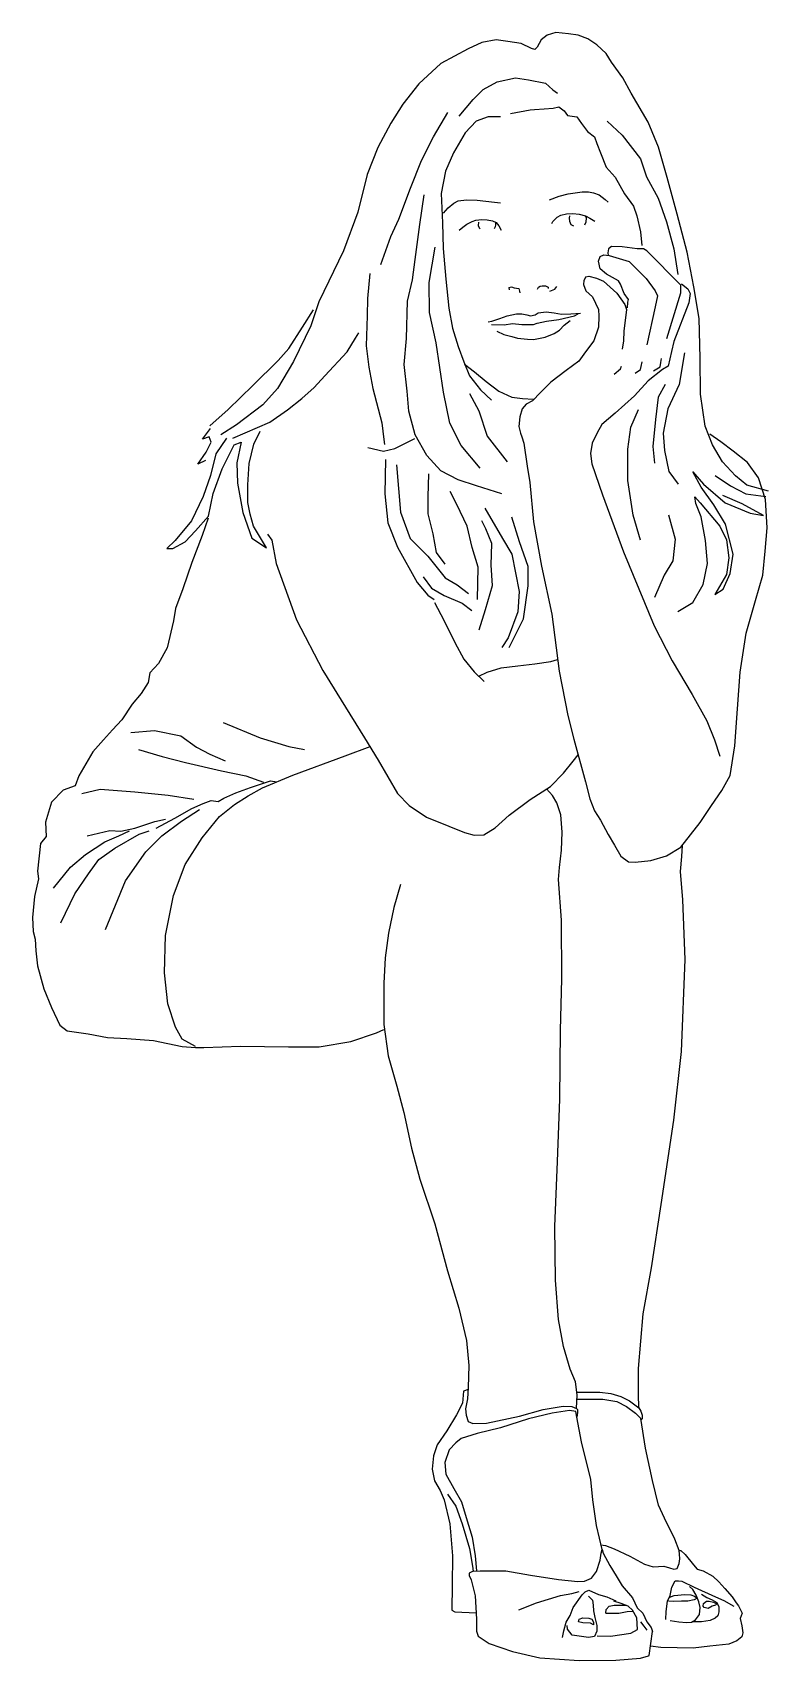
# Model space of a CAD drawing. Header units: millimetres. Extents: x -382 to 136, y 0 to 1145.
import ezdxf

# ---------------------------------------------------------------- set-up
doc = ezdxf.new("R2010")
doc.units = ezdxf.units.MM
doc.layers.add('ceco.net 131', color=7, linetype='Continuous')

msp = doc.modelspace()

# ---------------------------------------------------------------- linework, layer by layer
at = {"layer": 'ceco.net 131'}
for points in [[(135.8, 822.3), (120.6, 826.7), (112.6, 833.2), (103.5, 843), (96.5, 855), (91.3, 868.2), (88, 890.5), (87.7, 915.9), (87, 943.8), (83.4, 966), (78.6, 990.5), (71.6, 1017.2), (64.5, 1043.1), (58.4, 1064.3), (51.2, 1082), (39.3, 1102.2), (33.3, 1113), (25.5, 1124.1), (21.6, 1130.3), (15.2, 1136.3), (8.9, 1140.5), (2, 1143), (-4.7, 1144), (-13.6, 1144.9), (-19.8, 1143.1), (-23.9, 1139.9), (-26.8, 1134.7), (-28.5, 1132.9), (-30.9, 1133.8), (-38.1, 1137.3), (-47.4, 1138.7), (-55.7, 1139.7), (-65.7, 1137.9), (-75.3, 1133.4), (-94.6, 1123.1), (-110.1, 1108.9), (-121.2, 1094.6), (-129.7, 1081.2), (-138.8, 1064.2), (-146.3, 1045.2), (-152.9, 1018.7), (-163, 991.5), (-180.2, 955.6), (-186, 938.6), (-198.1, 913.6), (-209.3, 894.7), (-219.7, 883.1), (-238.3, 869), (-249.1, 862.1)], [(-81.6, 1086.1), (-71.8, 1097.9), (-64.8, 1104.8), (-55, 1110.3), (-42.1, 1113), (-32.8, 1111.6), (-21, 1109.4), (-15.9, 1104.6), (-12.6, 1102.3)], [(-136.7, 981.8), (-129.8, 1001.5), (-124, 1013.8), (-115.8, 1035.5), (-108.2, 1055), (-99.6, 1071.5), (-89.6, 1088.8)], [(-45.5, 1088.1), (-31.8, 1090.5), (-28.7, 1090.7), (-22, 1091.2), (-15.5, 1091.7), (-11.6, 1092.8), (-7.8, 1089.9), (-5.6, 1086.6), (1.1, 1085.6), (4.4, 1081), (8.6, 1075.4), (13.5, 1071.5), (15.1, 1067), (17.7, 1060.3), (21.7, 1050.2), (28.1, 1043.2), (34.6, 1031.5), (40.8, 1022.8), (43.3, 1016), (45.9, 1004.8), (46.8, 995.1)], [(-52.5, 1085.7), (-61.2, 1085.7), (-69.6, 1082.5), (-77.5, 1074.3), (-85.6, 1060.3), (-91.2, 1047.4), (-94.4, 1031.8), (-93.4, 1011.2), (-92.8, 993.1), (-91, 971.4), (-88.9, 951.1), (-86.4, 937.1), (-82.3, 924.2), (-78.3, 913.3), (-74.4, 903.4), (-66.7, 893.6), (-58.9, 886.3)], [(22.3, 1082.6), (32.9, 1072.8), (45.8, 1056.2), (50, 1043.5), (58.2, 1028.4), (64, 1011.8), (69.3, 992.9), (72, 974.7)], [(-51.6, 820.4), (-69.4, 826.1), (-82.3, 830.4), (-94.5, 836.6), (-104.4, 847.5), (-112.6, 861.9), (-117.1, 878.7), (-118.2, 892.7), (-120.4, 911.4), (-118.6, 929.8), (-118, 956.1), (-114.5, 971), (-112.5, 985.4), (-109.4, 1009.9), (-106.2, 1030.9)], [(-18.1, 1027.3), (-11.4, 1029.8), (-5, 1031.5), (-0.2, 1032.3), (4.9, 1032.8), (9.3, 1032.8), (12.9, 1032.1), (16.8, 1030.9), (20.9, 1027.6), (23, 1025.7)], [(-92.6, 1018), (-89.4, 1021.7), (-85.3, 1025), (-82.3, 1026.6), (-76.6, 1027.2), (-68.9, 1027), (-56.9, 1025.7), (-52.5, 1025.2)], [(-81.6, 1005.9), (-79.1, 1008.1), (-76.2, 1010.1), (-72.4, 1012.1), (-69.9, 1012.9), (-65.8, 1013.4), (-62, 1013.2), (-58.1, 1012.4), (-55.7, 1011.3), (-53.8, 1009.1), (-52.2, 1006)], [(-68.1, 1011.5), (-68.4, 1009.2), (-67.7, 1007.7), (-67, 1006.9)], [(-56.1, 1011.5), (-56, 1011.3), (-56, 1009.6), (-56.4, 1008.2), (-57.1, 1007)], [(-16.4, 1010.6), (-15.7, 1012), (-12.7, 1015), (-10.1, 1016.4), (-6.1, 1017.5), (-1.8, 1017.7), (2.6, 1017.1), (7.1, 1016), (10.1, 1014.4), (13.7, 1012.2)], [(-4, 1016.1), (-4.3, 1014.4), (-4.1, 1012.2), (-3.1, 1010), (-1.2, 1009)], [(6.8, 1009.6), (7.7, 1011.8), (7.8, 1014.4), (7.2, 1016)], [(-67, 838.6), (-80.2, 854.5), (-88.1, 870.1), (-92.6, 892), (-97.7, 926.7), (-102.4, 948.1), (-102.7, 969.1), (-98.5, 994)], [(36.6, 951.4), (37, 955.4), (37.3, 957.1), (34.4, 961.5), (31.8, 968), (30.4, 970.3), (28.3, 971.6), (22, 975), (17.5, 978.7), (16.2, 984.1), (17.4, 987.5), (20.1, 988.6), (23.7, 988.1), (37.9, 983.9), (49.9, 971.9), (56.1, 963.3), (57.7, 959.7), (56.1, 952.1), (50.4, 925.3)], [(64.3, 929.8), (74.2, 961.8), (74.2, 967.3), (50.4, 991.5), (47.9, 992.8), (43.5, 992.8), (32.9, 994.2), (25.4, 994.5), (23.4, 992.8), (22.8, 989.9), (23.1, 988.2)], [(-144.5, 975.4), (-146.1, 957.9), (-146.3, 945.8), (-147, 924.7), (-145.1, 909.6), (-142.4, 894.7), (-136, 870.5), (-134.6, 858.8), (-134.2, 855.2)], [(7.5, 973.1), (9.5, 973.7), (14.9, 972.2), (19.8, 970), (29.3, 961.7), (34.9, 953.7), (36, 950.1), (34.1, 934.9), (33.9, 928), (32.9, 922.2)], [(-46.2, 964.1), (-46.6, 965.7), (-44.9, 966.1), (-43, 965.5), (-39.8, 964.9), (-39.3, 963), (-39.1, 961.8)], [(7.5, 973.1), (6, 970.5), (5.7, 967.8), (7.5, 963.2), (12.2, 959.1), (16.3, 950.2), (16.5, 945.4), (16.3, 937.8), (13, 928), (7.2, 920.3), (2.4, 913.7), (-6.4, 907.3), (-17.3, 899), (-24.5, 891.8), (-30.2, 885.8), (-34.6, 883.6), (-37.3, 880.3), (-39, 874.6), (-39.6, 867.8), (-38.5, 863.1), (-37.5, 860.5), (-36.2, 856.2), (-33.9, 839.9), (-32, 828.5), (-29.3, 800.9), (-23.8, 769.6), (-16.6, 735.8), (-11.4, 695.8), (-5.2, 664.5), (-1.1, 648), (7.2, 618), (10.3, 606.1), (13.4, 597.6), (17.8, 590.9), (23, 580.8), (27.6, 573.3), (31.9, 565.7), (37.4, 561.7), (42.1, 561.4), (53, 562.7), (64, 566), (74.2, 571.9), (87.8, 589.3), (95.8, 601.4), (102.9, 611.8), (108.8, 622.4), (112.2, 643.2), (114.1, 669.2), (116, 695), (120.1, 722.4), (126.7, 745.6), (131.9, 763.4), (133.5, 780.3), (134.8, 796.6), (133.7, 816.5), (128.9, 831.7), (121.1, 842.5), (111, 850.5), (102.4, 857), (94.5, 862.4)], [(-26.5, 964.4), (-25.9, 965.9), (-24.8, 966.6), (-23.2, 966.7), (-21, 966.8), (-19.1, 965.9), (-19, 965)], [(-17.9, 963.1), (-14.5, 964.5), (-12.9, 966.3)], [(74.6, 968.1), (79, 964.6), (80.8, 961.3), (79.9, 954.9), (69.3, 927.7), (67.7, 920.6), (65.3, 910.2), (61.3, 908), (51.2, 900), (41.6, 889.5), (28, 877.3), (18.7, 869.2), (15.4, 863.5), (11.9, 856.2), (10.6, 848.9), (11.7, 841.6), (19.1, 819.7), (33.9, 779.8), (55.4, 727.7), (68.2, 703), (82.1, 679.4), (92.4, 660.8), (97.9, 647.6), (101.5, 636.1)], [(-256.9, 868.3), (-244, 879.9), (-226.6, 896.7), (-209, 914.3), (-201.5, 922.7), (-191.9, 937.7), (-184, 950)], [(-61.3, 941.4), (-58.7, 941.9), (-53, 943.8), (-47.9, 945.7), (-41.4, 947.2), (-37.7, 947.1), (-34.1, 946.3), (-31.5, 945.8), (-28.1, 946.5), (-26.1, 947.7), (-20.6, 948.4), (-14.8, 947.8), (-9.6, 946.9), (-3.2, 947.2), (3.6, 947.5)], [(-58.8, 939.5), (-50.1, 939.3), (-44.2, 940.3), (-37.6, 939.6), (-32.8, 939.5), (-29.4, 939.7), (-26.7, 940.6), (-20.3, 942), (-11.5, 943.1), (-0.5, 945.6), (2, 947.1)], [(-55.1, 935), (-50.2, 932.6), (-44.6, 931.1), (-40.6, 929.9), (-33.6, 929.2), (-29.3, 929.1), (-21.2, 930.7), (-14.8, 933.2), (-11.1, 935.7), (-7.9, 939.2), (-3.5, 942.5)], [(-240.8, 859.7), (-214.7, 870.9), (-202.3, 879.5), (-192.2, 887.5), (-183.7, 895.2), (-176, 903.6), (-160.5, 920.3), (-154.5, 930.1), (-152.2, 933.7)], [(76.8, 919.6), (73, 897.3), (65.1, 880.3), (61.8, 863.2), (62.6, 851.1), (65.7, 836.1), (72.3, 827.2)], [(-77.8, 911.7), (-70.8, 906.2), (-62.6, 899.5), (-53.8, 892.8), (-44.7, 888.6), (-37.2, 887.6), (-29.5, 887.2)], [(27.4, 904.7), (31.7, 908.5), (32.4, 910.2)], [(42.2, 905.3), (45.9, 908), (46.3, 910.1), (46.9, 913.4)], [(54.9, 906.9), (59.7, 909.8), (60.1, 912.8), (60.5, 915.6)], [(63.1, 897.3), (58.2, 888.4), (56.4, 872.7), (54.5, 853.8), (55.6, 842.1)], [(-74.4, 891), (-67.8, 878.8), (-61.9, 861.1), (-47.9, 843.1)], [(45.8, 787.9), (40.6, 805.6), (37, 829.9), (37, 852), (39, 867.4), (44.5, 879.8)], [(-245.3, 859.6), (-252.8, 848.7), (-256.5, 833.5), (-261.6, 818.6), (-269.9, 801.4), (-281.3, 787.6), (-287.1, 782.1), (-282.9, 782.1), (-274.3, 786.7), (-266.9, 794.6), (-257.9, 804.9), (-254.6, 820.8), (-248.2, 838.1), (-239.9, 855), (-234.8, 856.8), (-237.9, 842.3), (-237.4, 828), (-233.7, 807.4), (-227.3, 789.3), (-217, 782.5), (-226.2, 797.7), (-228.6, 806.2), (-230.2, 814.4), (-230.2, 826.9), (-229.3, 841.8), (-226, 855.4), (-221.6, 864.5)], [(-260, 844), (-265.3, 841.4), (-259.4, 849.8), (-256.1, 856.8), (-257.4, 860.5), (-262.2, 859), (-256.5, 866.5)], [(-145.9, 853.2), (-134.9, 850.4), (-126.8, 852.3), (-116, 857.7), (-112.9, 859.4)], [(-133.5, 844.7), (-133.9, 820.6), (-131.7, 800.1), (-125.1, 783), (-111.1, 758.2), (-103.6, 749.2), (-99.2, 746.3)], [(-125.6, 840.8), (-122.8, 807.7), (-116.1, 789), (-103.6, 776.6), (-91.4, 761.4), (-83, 756.5), (-75.2, 750.3)], [(72.1, 737.8), (82.7, 744), (90, 756.8), (92.9, 771.5), (91.5, 787.6), (88.5, 804.4), (84.7, 813.7), (84.1, 818.3), (87.8, 814.1), (101.7, 797.7), (106.3, 788.2), (107.9, 775.6), (106.3, 763.7), (98, 749.8), (103.9, 753.5), (108.8, 764.4), (111, 778.1), (105.5, 799.1), (97.5, 812.7), (88.4, 825.1), (82.7, 835.9), (84, 834.4), (90.2, 827.3), (105.3, 814.1), (122.9, 806.8), (132.4, 805.2), (117.2, 813.4), (103.7, 819.4)], [(-103.3, 834.5), (-103.6, 818.5), (-103.6, 806.4), (-100.1, 792.3), (-97.7, 779.3), (-91.7, 771.1)], [(98.4, 833.5), (109.2, 826.2), (120, 820.5), (133.9, 818.7)], [(-68.7, 746.2), (-68.4, 769), (-72.5, 782.8), (-76, 797.7), (-83.3, 812.9), (-87.9, 822.1)], [(-258.1, 803.4), (-262.3, 791.3), (-269.7, 772.2), (-275.9, 753.7), (-281.1, 739.8), (-282.5, 731.3), (-286.9, 712.3), (-293, 701.2), (-299.1, 694.5), (-300.4, 687.8), (-305.1, 680.1), (-311.5, 672.6), (-318.9, 661.6), (-325.3, 654.6), (-331.6, 647.6), (-339.3, 639), (-349, 622.1), (-351.6, 615.1), (-360.1, 612.1), (-368.2, 603.7), (-372.4, 589.7), (-372, 579.6), (-375.9, 574.5), (-378.1, 555.2), (-377.3, 549.7), (-380.3, 537.2), (-381.6, 522.5), (-381.2, 512.7), (-379.7, 507.4), (-379.2, 499), (-378.1, 488.5), (-373.7, 472.4), (-368.3, 459.3), (-362.5, 446.7), (-357.3, 442.8)], [(-67.6, 724.8), (-63.2, 739.2), (-58.1, 756), (-59.2, 770.3), (-58.6, 785.5), (-63, 795.8), (-65.7, 801.5)], [(-63.5, 810.5), (-51.1, 789.1), (-44.7, 778), (-39.5, 751.8), (-40.5, 737.5), (-47.1, 719.3), (-51.6, 712.4)], [(-46.6, 712.4), (-36.5, 732.5), (-33.1, 755.8), (-33.1, 769.5), (-39.2, 786.7), (-44.7, 804.2)], [(65.6, 805.8), (70.2, 788.6), (68.6, 773.3), (62.5, 763.4), (55.6, 747.7)], [(-216.4, 792.1), (-213.3, 787.9), (-210.2, 771.4), (-196, 731.8), (-177.5, 696.3), (-164.6, 675.5), (-148.1, 648.9), (-138.7, 633.3), (-124.9, 609.8), (-116.7, 601.4), (-104.7, 593.1), (-88.9, 586.8), (-77.9, 582.4), (-71.1, 580.4), (-64.2, 580.6), (-56.4, 585.6), (-46.5, 594.6), (-31.8, 605.6), (-17.5, 614.7), (-8.3, 624.1), (-1.4, 632.4), (2, 636.9)], [(-106.9, 762.1), (-101, 754.2), (-92.2, 749.1), (-79.6, 743.7), (-72.8, 738.4)], [(-99, 744), (-92.4, 731.6), (-84.7, 716), (-78.3, 704.2), (-71.1, 695.2), (-64.1, 688.6)], [(-67.8, 692.3), (-61.9, 695), (-52.2, 698.2), (-40.5, 699.6), (-28.5, 700.9), (-17.3, 702.7), (-12.4, 703.9)], [(-312.4, 652.6), (-295.8, 654.1), (-277.3, 650.2), (-266.4, 642.4), (-256.9, 637.3), (-246.2, 632.7)], [(-247.6, 659.7), (-221.6, 649), (-201.4, 642.7), (-190.4, 640.7)], [(-267, 431.8), (-276.4, 436.9), (-281.1, 445.4), (-286.5, 461.7), (-288.8, 483.6), (-288.1, 509.8), (-282.4, 537.9), (-274.2, 559.7), (-262.4, 578.5), (-250.1, 593.6), (-239.6, 602), (-230, 608.2), (-219.9, 613.7), (-198.7, 622.7), (-161.8, 636.3), (-144.3, 642.8)], [(-307.1, 640.7), (-290.4, 635.8), (-274.1, 631.6), (-248.7, 625.8), (-231.6, 622.1), (-219.1, 617.6)], [(-294.6, 585.4), (-281.5, 592.5), (-269.5, 599.3), (-261.7, 602.7), (-255.9, 604.9), (-251, 604.2), (-247.1, 606.4), (-238.6, 610.3), (-228.4, 613.9), (-214.3, 618.6), (-209.8, 618)], [(-347, 609.8), (-334.1, 612.7), (-309.7, 611), (-286.3, 608.6), (-268.3, 605.7)], [(0.8, 177.2), (1.3, 186.9), (0.1, 196), (-3.6, 204.8), (-8.4, 220.8), (-11.9, 239.7), (-14, 267.4), (-14.5, 305.3), (-12.6, 351), (-10.8, 394.8), (-10.3, 443), (-9.4, 479.5), (-9.7, 520.6), (-11.9, 549.2), (-11, 557.8), (-9.7, 569.9), (-9.2, 582.6), (-10.1, 594.8), (-13.1, 603.1), (-16.1, 608.3), (-20.3, 613)], [(-330.4, 514.1), (-316.3, 548.4), (-301.9, 568.7), (-290.7, 579.9), (-276.8, 590.3), (-264.2, 598.4)], [(-343.1, 579.9), (-327.2, 583.7), (-319.4, 583.3), (-309.7, 585.4), (-295.6, 590.1), (-288, 591.8)], [(-366.9, 543.1), (-354.8, 557.9), (-344.3, 566.9), (-330.7, 575.7), (-320.9, 579.9), (-313.4, 583.5)], [(-361.8, 518.7), (-351.8, 539.2), (-342.3, 553.3), (-335, 563.3), (-323.8, 571.3), (-306.5, 581.1), (-299.5, 583.5)], [(44.7, 177.7), (44.4, 187.3), (44.4, 205.4), (47.8, 243.7), (53.6, 276.1), (60.4, 320.7), (69.3, 380), (74.6, 428.2), (77.3, 493.1), (75.5, 534.9), (73.9, 554.8), (74.8, 565.5), (75.3, 573.2)], [(-122.9, 545.8), (-127.5, 529.6), (-131.4, 511.6), (-133.6, 494.2), (-134.5, 476.4), (-134.6, 447.3), (-131.5, 425.3), (-125.4, 403.8), (-120.5, 385.4), (-115.2, 360.4), (-109.3, 338.5), (-98.7, 307.1), (-89.9, 274.1), (-81.8, 247.7), (-76.5, 225), (-74.8, 207.5), (-75.3, 191.9), (-75.8, 183.9), (-77.2, 177), (-76.7, 172.6), (-75.3, 168), (-72.1, 166.6), (-62.4, 166.8), (-39.2, 171.9), (-22.5, 176.5), (-8.5, 178.9), (-2.4, 178.6), (0.8, 177.2)], [(-357.3, 442.8), (-342.5, 440.7), (-328.8, 438.2), (-315.4, 437.4), (-296.6, 436), (-276.4, 431.9), (-266.9, 431.1), (-261.2, 431.2), (-235.4, 432.1), (-201.7, 431.6), (-180, 431.6), (-157.7, 435.4), (-139.8, 441.5), (-134.5, 443.8)], [(-75.4, 190.6), (-78.5, 189.4), (-79.3, 181), (-83.5, 172.8), (-90.4, 161.6), (-97.1, 151.6), (-99.7, 143.8), (-100.6, 134.5), (-99.1, 126.4), (-94.9, 119.6), (-92.1, 113), (-88.3, 96.1), (-86.4, 73.5), (-86.6, 53), (-86.8, 35.4), (-84.8, 34.2), (-69.7, 33.6)], [(1.1, 188.6), (7.3, 188.7), (17.2, 188.7), (25, 187.7), (32.1, 185.6), (38.1, 182.6), (44.7, 177.7)], [(1.2, 183.8), (6.6, 183.8), (19.4, 183.7), (29.1, 182.1), (35.9, 178.7), (42.4, 173.9), (46, 170.2)], [(19, 78), (16.9, 86), (14.9, 94.8), (12.4, 112.9), (10.9, 127.3), (4.4, 153.8), (1, 171), (0.3, 175.2), (-4, 175.8), (-16.3, 174), (-32.9, 169.9), (-52.5, 163.7), (-69.1, 159.7), (-80.3, 156.2), (-84.1, 153.1), (-88.7, 148.1), (-91.7, 139.2), (-91, 131), (-85.4, 120.9), (-80.1, 111.6), (-76.8, 100.6), (-72.6, 86.7), (-70.3, 73.5), (-69.4, 63)], [(0.8, 177.2), (1.5, 176.4), (1.5, 174.4), (1, 171)], [(44.7, 177.7), (46.1, 175.3), (47.1, 172.5), (47.1, 170), (46.2, 169.2)], [(73.1, 77.4), (70, 85.2), (62.7, 100), (58.6, 109.2), (54.2, 126.5), (49.4, 149.2), (46, 170.2)], [(-89.9, 116.9), (-84.1, 108.4), (-79.6, 96.1), (-74.3, 78.7), (-72.2, 66.4), (-71.8, 62.9), (-74.7, 61.4), (-74.5, 59.8), (-73.2, 56.8), (-70.3, 45.5), (-69.5, 29.1), (-69.5, 20.6), (-68.4, 17), (-60.6, 12), (-44.2, 6.3), (-25, 1.8), (2.6, 0), (28.6, 0.2), (45.9, 1.7), (51.4, 3.2), (52, 3.5), (54.2, 20.4)], [(18, 81.3), (21.3, 80.8), (27.3, 78.4), (38.3, 73.4), (48.6, 67.7), (54.8, 65.9), (62.2, 66.3), (66.3, 65.2), (69.3, 64.1), (71.6, 64.7), (73.1, 68.1), (73.5, 71.4), (73.3, 74.7), (73.1, 77.4), (74.1, 77.4), (77.2, 74.5), (83, 67.2), (85.6, 64.1), (89.9, 63), (96.7, 59.3), (100.8, 55.4), (105.2, 50.7), (110.2, 44.7), (113.1, 40.5), (114.7, 38.4), (117.2, 33.2), (115.8, 29.5), (117.1, 24.4), (117.7, 19.5), (117.1, 16.7), (113.6, 13.8), (108, 11.5), (94.6, 10.1), (82.9, 8.6), (71.7, 8.8), (60.1, 9.2), (52.9, 10)], [(-71.8, 62.9), (-67, 63.1), (-48.9, 63.1), (-31.6, 60.1), (-11.9, 56.9), (1.7, 55.6), (6.5, 55.8), (11.4, 57.8), (14.8, 62.6), (17.5, 70.5), (18.2, 75.5), (19, 78), (19.7, 75.5), (24.3, 66.7), (28.8, 59.4), (32.9, 52.4), (40.1, 44), (43.6, 37), (47.5, 33.2), (50.2, 27.1), (53.3, 23.1), (54.2, 20.4)], [(-39.6, 35.7), (-27.3, 40.5), (-10.4, 45.6), (-2.4, 47), (2.7, 48.6)], [(-8.9, 16.1), (-8.1, 20.9), (-6.4, 26.9), (-3.7, 31.7), (-1.4, 37.3), (4.9, 46.1), (7, 48.3), (9.4, 49.5), (16.3, 46.5), (22.1, 44.8), (28.5, 42)], [(63.7, 28.9), (63.8, 34.5), (64.9, 41.6), (66.6, 45.6), (67.9, 51.5), (70.2, 55.9), (72.5, 56), (75, 55.8), (83.5, 51.5), (98.5, 44.7), (104.4, 42.1), (111.4, 38.1)], [(66.4, 44.6), (69.6, 45.8), (77.1, 46.5), (81.2, 46.1), (83.8, 45.2), (85.7, 43.9), (83.5, 42.6), (79, 41.7), (74.7, 41.6), (68.7, 41.4), (65.6, 41.7)], [(66.6, 28), (72.9, 27.1), (78.1, 26.6), (81.8, 26.9), (84.6, 28.5), (87.2, 32.4), (87.9, 37.2), (86.8, 41.3), (84.9, 46), (82.6, 50), (80.3, 51.9)], [(88.7, 46.6), (92.4, 44.2), (96.2, 42.6), (99.4, 40.7), (100.8, 37.7), (100.8, 34.1), (100.1, 31.3), (98.3, 29.7), (94.8, 28.1), (88.8, 27.1), (82.6, 27.1)], [(9.2, 45.3), (12.2, 42.3), (12.5, 38.8), (12.7, 35), (13.7, 30.2), (15.2, 24.6), (15.2, 20.7), (13.5, 16.8), (9.2, 16.1), (-2.1, 17.8), (-5.4, 21.9), (-5.7, 24.7)], [(15.3, 17.3), (24.8, 17.1), (39.1, 19.3), (43.7, 21.7), (43.2, 29.9), (40.1, 35.4), (37.1, 38.2), (32.3, 40), (27.1, 41.7)], [(21.5, 33.2), (21.8, 35.9), (23.9, 38.2), (27.3, 38.8), (35.8, 38.8)], [(21.5, 33.2), (25.5, 33.2), (30.6, 33.2), (36.5, 34.5), (40.1, 34.7)], [(45.9, 27.1), (48.2, 24.1), (50.4, 21.4)]]:
    msp.add_lwpolyline(points, dxfattribs=at)
for points in [[(89.9, 38.1), (90.1, 40.1), (92.3, 41.6), (94.2, 41.6), (97.1, 41), (99.5, 39.9), (98.5, 39), (96.3, 38.2), (93.4, 36.6), (90.7, 37.2)], [(2.8, 29), (5.3, 30), (9.6, 29.8), (11.6, 29.1), (12.7, 27), (12.9, 25), (10.8, 26.2), (5.3, 26.5), (2.3, 27.2)]]:
    msp.add_lwpolyline(points, close=True, dxfattribs=at)

doc.saveas('drawing.dxf')
